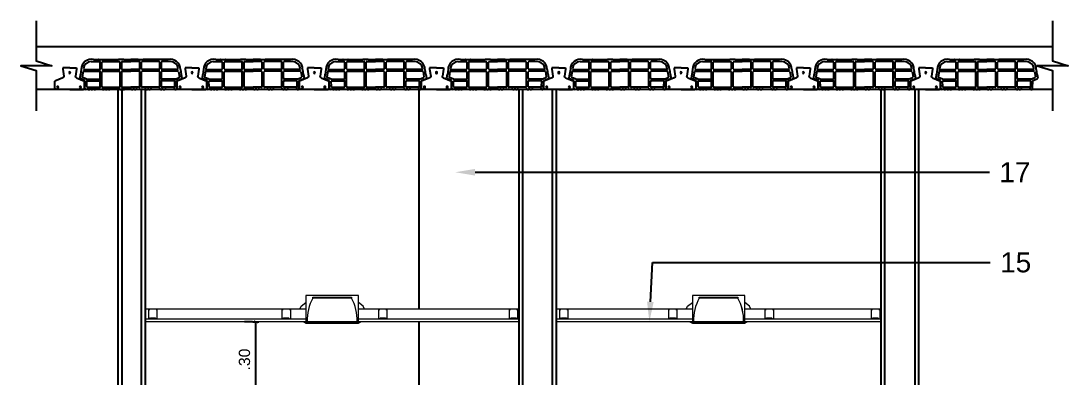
# Model space of a CAD drawing. Header units: metres. Extents: x 198 to 412, y -54 to 17.
# Drawn here: x 250.573 to 254.765, y 7.84 to 9.269 of the extents above; entities that cross this region are included whole.
import ezdxf
from ezdxf import colors
from ezdxf.entities.mleader import LeaderData, LeaderLine
from ezdxf.math import Vec2, Vec3

# ---------------------------------------------------------------- set-up
doc = ezdxf.new("R2010")
doc.units = ezdxf.units.M
doc.header["$LTSCALE"] = 10
for name, color, linetype in [('02', 2, 'Continuous'), ('02-LH ladrillo hueco 02', 1, 'Continuous'), ('1_MUROS', 6, 'Continuous'), ('A-MUROS', 6, 'Continuous'), ('A-TEXTOS', 2, 'Continuous'), ('Corte t', 2, 'Continuous'), ('Losa rap sapito', 251, 'Continuous'), ('piso', 1, 'Continuous'), ('TCOTA', 1, 'Continuous')]:
    doc.layers.add(name, color=color, linetype=linetype)
doc.layers.add('A-Cielorraso', color=1, linetype='Continuous', lineweight=5)
doc.styles.add('ARIAL', font='arial.ttf')
doc.dimstyles.new('ST-COTA-25', dxfattribs={"dimscale": 0.25, "dimtxt": 0.18, "dimasz": 0.1, "dimexe": 0.18, "dimexo": 0.0625, "dimgap": 0.09, "dimtad": 1, "dimzin": 4, "dimdsep": 46, "dimtxsty": 'ARIAL', "dimblk1": 'COTA_N', "dimblk2": 'COTA_N', "dimsah": 1, "dimcen": 0.09, "dimclrd": 8, "dimclre": 8, "dimclrt": 1, "dimadec": 0, "dimazin": 0, "dimtfac": 1, "dimtix": 1, "dimtmove": 0, "dimatfit": 3, "dimldrblk": 'COTA_N', "dimfxl": 0.18, "dimtolj": 1, "dimtzin": 0, "dimarcsym": 0})

# ---------------------------------------------------------------- blocks, each defined once
blk = doc.blocks.new('top II')
for p, q in [((-0.1243, -0.0428), (-0.105, -0.0272)), ((0.1243, -0.0428), (0.105, -0.0272)), ((-0.1294, -0.055), (-0.1243, -0.0428)), ((0.1294, -0.055), (0.1243, -0.0428))]:
    blk.add_line(p, q)
for points in [[(-0.105, 0), (0.105, 0), (0.105, -0.105), (-0.105, -0.105)], [(-0.0771, -0.01), (0.0773, -0.01), (0.0773, -0.0069), (-0.0771, -0.0069)], [(-0.115, -0.105), (0.115, -0.105), (0.105, -0.11), (-0.105, -0.11), (-0.115, -0.105)]]:
    blk.add_lwpolyline(points, close=True)
blk.add_lwpolyline([(0.1, -0.1038), (-0.1, -0.1038, -0.138928), (-0.0771, -0.01), (0.0771, -0.01, -0.138928), (0.1, -0.1038, 52.020742)], format="xyb")
blk = doc.blocks.new('VIGUETA NUEVA')
at = {"layer": '02'}
for p, q in [((852.3054, 1549.6661), (852.2767, 1549.6661)), ((852.2767, 1549.6661), (852.2767, 1549.6611)), ((852.2767, 1549.6611), (852.2809, 1549.6312)), ((852.3054, 1549.6661), (852.3342, 1549.6661)), ((852.3342, 1549.6611), (852.3299, 1549.6312)), ((852.3342, 1549.6661), (852.3342, 1549.6611)), ((852.2769, 1549.6243), (852.2429, 1549.6111)), ((852.2429, 1549.5811), (852.2429, 1549.6111)), ((852.3339, 1549.6243), (852.3679, 1549.6111)), ((852.3679, 1549.5811), (852.3679, 1549.6111)), ((852.2429, 1549.5811), (852.2479, 1549.5761)), ((852.3054, 1549.5761), (852.2479, 1549.5761)), ((852.3054, 1549.5761), (852.3629, 1549.5761)), ((852.3679, 1549.5811), (852.3629, 1549.5761))]:
    blk.add_line(p, q, dxfattribs=at)
for centre, start, end in [((852.2739, 1549.6307), 294.8533, 4.4381), ((852.3369, 1549.6307), 175.5619, 245.1467)]:
    blk.add_arc(centre, 0.00704, start, end, dxfattribs=at)
blk = doc.blocks.new('VIGUETA NUEVA1')
at = {"layer": 'piso'}
for centre in [(0, -0.02), (-0.0444, -0.0805), (0.0504, -0.0805)]:
    blk.add_circle(centre, 0.00324, dxfattribs=at)
at = {"layer": '1_MUROS'}
blk.add_blockref('VIGUETA NUEVA', (-852.3054, -1549.6661), dxfattribs=at)
blk = doc.blocks.new('Losa rap zapito')
at = {"layer": 'Losa rap sapito'}
for p, q in [((283.7711, -291.7719), (283.8051, -291.7719)), ((283.7813, -291.7641), (283.8003, -291.7641)), ((283.8012, -291.7632), (283.8205, -291.7632)), ((283.8176, -291.7719), (283.8844, -291.7719)), ((283.8215, -291.7641), (283.8806, -291.7641)), ((283.9008, -291.7632), (283.8815, -291.7632)), ((283.897, -291.7719), (283.9304, -291.7719)), ((283.9018, -291.7641), (283.9304, -291.7641)), ((283.959, -291.7641), (283.9304, -291.7641)), ((283.9638, -291.7719), (283.9304, -291.7719)), ((283.9599, -291.7632), (283.9792, -291.7632)), ((284.0431, -291.7719), (283.9763, -291.7719)), ((284.0393, -291.7641), (283.9802, -291.7641)), ((284.0595, -291.7632), (284.0402, -291.7632)), ((284.0896, -291.7719), (284.0556, -291.7719)), ((284.0795, -291.7641), (284.0605, -291.7641)), ((283.732, -291.8042), (283.7293, -291.8235)), ((283.7394, -291.8124), (283.7357, -291.8329)), ((283.7422, -291.8103), (283.8051, -291.8103)), ((283.7437, -291.8035), (283.8051, -291.8035)), ((283.7534, -291.8103), (283.8051, -291.8103)), ((283.808, -291.8006), (283.808, -291.7747)), ((283.808, -291.8391), (283.808, -291.8132)), ((283.8147, -291.8006), (283.8147, -291.7747)), ((283.8147, -291.8721), (283.8147, -291.8132)), ((283.8176, -291.8035), (283.8844, -291.8035)), ((283.8176, -291.8103), (283.8844, -291.8103)), ((283.8873, -291.8006), (283.8873, -291.7747)), ((283.8873, -291.8721), (283.8873, -291.8132)), ((283.8941, -291.8006), (283.8941, -291.7747)), ((283.8941, -291.8721), (283.8941, -291.8132)), ((283.897, -291.8035), (283.9304, -291.8035)), ((283.897, -291.8103), (283.9304, -291.8103)), ((283.9638, -291.8035), (283.9304, -291.8035)), ((283.9638, -291.8103), (283.9304, -291.8103)), ((283.9667, -291.8006), (283.9667, -291.7747)), ((283.9667, -291.8721), (283.9667, -291.8132)), ((283.9734, -291.8006), (283.9734, -291.7747)), ((283.9734, -291.8721), (283.9734, -291.8132)), ((284.0431, -291.8035), (283.9763, -291.8035)), ((284.0431, -291.8103), (283.9763, -291.8103)), ((284.046, -291.8006), (284.046, -291.7747)), ((284.046, -291.8721), (284.046, -291.8132)), ((284.0527, -291.8006), (284.0527, -291.7747)), ((284.0527, -291.8391), (284.0527, -291.8132)), ((284.117, -291.8035), (284.0556, -291.8035)), ((284.1186, -291.8103), (284.0556, -291.8103)), ((284.1073, -291.8103), (284.0556, -291.8103)), ((284.1214, -291.8124), (284.125, -291.8329)), ((284.1287, -291.8042), (284.1314, -291.8235)), ((283.7282, -291.8243), (283.7262, -291.8386)), ((283.7459, -291.8484), (283.728, -291.8417)), ((283.7534, -291.842), (283.7376, -291.836)), ((283.7466, -291.8799), (283.7459, -291.8484)), ((283.7534, -291.842), (283.8051, -291.842)), ((283.7542, -291.8721), (283.7536, -291.851)), ((283.7565, -291.8487), (283.8051, -291.8487)), ((283.808, -291.8721), (283.808, -291.8516)), ((284.0527, -291.8721), (284.0527, -291.8516)), ((284.1073, -291.842), (284.0556, -291.842)), ((284.1043, -291.8487), (284.0556, -291.8487)), ((284.1066, -291.8721), (284.1071, -291.851)), ((284.1073, -291.842), (284.1232, -291.836)), ((284.1141, -291.8799), (284.1149, -291.8484)), ((284.1149, -291.8484), (284.1327, -291.8417)), ((284.1325, -291.8243), (284.1346, -291.8386)), ((283.7541, -291.8836), (283.7504, -291.8836)), ((283.7541, -291.8836), (283.7516, -291.8836)), ((283.7541, -291.8836), (283.7516, -291.8836)), ((283.7541, -291.8836), (283.7541, -291.8827)), ((283.7541, -291.8827), (283.7598, -291.8827)), ((283.7571, -291.8749), (283.8051, -291.8749)), ((283.7598, -291.8836), (283.7598, -291.8827)), ((283.7598, -291.8836), (283.7656, -291.8836)), ((283.7714, -291.8827), (283.7656, -291.8827)), ((283.7656, -291.8836), (283.7656, -291.8827)), ((283.7714, -291.8836), (283.7714, -291.8827)), ((283.7714, -291.8836), (283.7772, -291.8836)), ((283.7772, -291.8836), (283.7772, -291.8827)), ((283.783, -291.8827), (283.7772, -291.8827)), ((283.783, -291.8836), (283.783, -291.8827)), ((283.783, -291.8836), (283.7887, -291.8836)), ((283.7887, -291.8836), (283.7887, -291.8827)), ((283.7887, -291.8827), (283.7945, -291.8827)), ((283.7945, -291.8836), (283.7945, -291.8827)), ((283.8003, -291.8836), (283.7945, -291.8836)), ((283.8003, -291.8827), (283.8061, -291.8827)), ((283.8003, -291.8836), (283.8003, -291.8827)), ((283.8061, -291.8836), (283.8061, -291.8827)), ((283.8119, -291.8836), (283.8061, -291.8836)), ((283.8119, -291.8827), (283.8176, -291.8827)), ((283.8119, -291.8836), (283.8119, -291.8827)), ((283.8119, -291.8827), (283.8176, -291.8827)), ((283.8176, -291.8749), (283.8844, -291.8749)), ((283.8176, -291.8836), (283.8176, -291.8827)), ((283.8176, -291.8836), (283.8234, -291.8836)), ((283.8292, -291.8827), (283.8234, -291.8827)), ((283.8234, -291.8836), (283.8234, -291.8827)), ((283.8292, -291.8836), (283.8292, -291.8827)), ((283.8292, -291.8836), (283.835, -291.8836)), ((283.835, -291.8836), (283.835, -291.8827)), ((283.8408, -291.8827), (283.835, -291.8827)), ((283.8408, -291.8836), (283.8408, -291.8827)), ((283.8408, -291.8836), (283.8465, -291.8836)), ((283.8465, -291.8836), (283.8465, -291.8827)), ((283.8465, -291.8827), (283.8523, -291.8827)), ((283.8523, -291.8836), (283.8523, -291.8827)), ((283.8581, -291.8836), (283.8523, -291.8836)), ((283.8581, -291.8827), (283.8639, -291.8827)), ((283.8581, -291.8836), (283.8581, -291.8827)), ((283.8639, -291.8836), (283.8639, -291.8827)), ((283.8697, -291.8836), (283.8639, -291.8836)), ((283.8697, -291.8827), (283.8755, -291.8827)), ((283.8697, -291.8836), (283.8697, -291.8827)), ((283.8697, -291.8827), (283.8755, -291.8827)), ((283.8755, -291.8836), (283.8755, -291.8827)), ((283.8755, -291.8836), (283.8812, -291.8836)), ((283.887, -291.8827), (283.8812, -291.8827)), ((283.8812, -291.8836), (283.8812, -291.8827)), ((283.887, -291.8836), (283.887, -291.8827)), ((283.887, -291.8836), (283.8928, -291.8836)), ((283.8928, -291.8836), (283.8928, -291.8827)), ((283.8986, -291.8827), (283.8928, -291.8827)), ((283.897, -291.8749), (283.9304, -291.8749)), ((283.8986, -291.8836), (283.8986, -291.8827)), ((283.8986, -291.8836), (283.9044, -291.8836)), ((283.9044, -291.8836), (283.9044, -291.8827)), ((283.9044, -291.8827), (283.9101, -291.8827)), ((283.9101, -291.8836), (283.9101, -291.8827)), ((283.9159, -291.8836), (283.9101, -291.8836)), ((283.9159, -291.8827), (283.9217, -291.8827)), ((283.9159, -291.8836), (283.9159, -291.8827)), ((283.9217, -291.8836), (283.9217, -291.8827)), ((283.9275, -291.8836), (283.9217, -291.8836)), ((283.9275, -291.8836), (283.9275, -291.8827)), ((283.9275, -291.8827), (283.9304, -291.8827)), ((283.9638, -291.8749), (283.9304, -291.8749)), ((283.9333, -291.8827), (283.9304, -291.8827)), ((283.9333, -291.8836), (283.9333, -291.8827)), ((283.9333, -291.8836), (283.939, -291.8836)), ((283.9448, -291.8827), (283.939, -291.8827)), ((283.939, -291.8836), (283.939, -291.8827)), ((283.9448, -291.8836), (283.9448, -291.8827)), ((283.9448, -291.8836), (283.9506, -291.8836)), ((283.9506, -291.8836), (283.9506, -291.8827)), ((283.9564, -291.8827), (283.9506, -291.8827)), ((283.9564, -291.8836), (283.9564, -291.8827)), ((283.9622, -291.8836), (283.9564, -291.8836)), ((283.9622, -291.8836), (283.9622, -291.8827)), ((283.9622, -291.8827), (283.9679, -291.8827)), ((283.9679, -291.8836), (283.9679, -291.8827)), ((283.9737, -291.8836), (283.9679, -291.8836)), ((283.9737, -291.8827), (283.9795, -291.8827)), ((283.9737, -291.8836), (283.9737, -291.8827)), ((284.0431, -291.8749), (283.9763, -291.8749)), ((283.9795, -291.8836), (283.9795, -291.8827)), ((283.9853, -291.8836), (283.9795, -291.8836)), ((283.9911, -291.8827), (283.9853, -291.8827)), ((283.9853, -291.8836), (283.9853, -291.8827)), ((283.9911, -291.8827), (283.9853, -291.8827)), ((283.9911, -291.8836), (283.9911, -291.8827)), ((283.9911, -291.8836), (283.9968, -291.8836)), ((284.0026, -291.8827), (283.9968, -291.8827)), ((283.9968, -291.8836), (283.9968, -291.8827)), ((284.0026, -291.8836), (284.0026, -291.8827)), ((284.0026, -291.8836), (284.0084, -291.8836)), ((284.0084, -291.8836), (284.0084, -291.8827)), ((284.0142, -291.8827), (284.0084, -291.8827)), ((284.0142, -291.8836), (284.0142, -291.8827)), ((284.02, -291.8836), (284.0142, -291.8836)), ((284.02, -291.8836), (284.02, -291.8827)), ((284.02, -291.8827), (284.0258, -291.8827)), ((284.0258, -291.8836), (284.0258, -291.8827)), ((284.0315, -291.8836), (284.0258, -291.8836)), ((284.0315, -291.8827), (284.0373, -291.8827)), ((284.0315, -291.8836), (284.0315, -291.8827)), ((284.0373, -291.8836), (284.0373, -291.8827)), ((284.0431, -291.8836), (284.0373, -291.8836)), ((284.0489, -291.8827), (284.0431, -291.8827)), ((284.0431, -291.8836), (284.0431, -291.8827)), ((284.0489, -291.8827), (284.0431, -291.8827)), ((284.0489, -291.8836), (284.0489, -291.8827)), ((284.0489, -291.8836), (284.0547, -291.8836)), ((284.0604, -291.8827), (284.0547, -291.8827)), ((284.0547, -291.8836), (284.0547, -291.8827)), ((284.1037, -291.8749), (284.0556, -291.8749)), ((284.0604, -291.8836), (284.0604, -291.8827)), ((284.0604, -291.8836), (284.0662, -291.8836)), ((284.0662, -291.8836), (284.0662, -291.8827)), ((284.072, -291.8827), (284.0662, -291.8827)), ((284.072, -291.8836), (284.072, -291.8827)), ((284.0778, -291.8836), (284.072, -291.8836)), ((284.0778, -291.8836), (284.0778, -291.8827)), ((284.0778, -291.8827), (284.0836, -291.8827)), ((284.0836, -291.8836), (284.0836, -291.8827)), ((284.0893, -291.8836), (284.0836, -291.8836)), ((284.0893, -291.8827), (284.0951, -291.8827)), ((284.0893, -291.8836), (284.0893, -291.8827)), ((284.0951, -291.8836), (284.0951, -291.8827)), ((284.1009, -291.8836), (284.0951, -291.8836)), ((284.1009, -291.8836), (284.1009, -291.8827)), ((284.1067, -291.8827), (284.1009, -291.8827)), ((284.1067, -291.8836), (284.1067, -291.8827)), ((284.1067, -291.8836), (284.1092, -291.8836)), ((284.1067, -291.8836), (284.1092, -291.8836)), ((284.1067, -291.8836), (284.1103, -291.8836))]:
    blk.add_line(p, q, dxfattribs=at)
for centre, radius, start, end in [((283.7724, -291.8035), 0.0404, 77.2971, 181.0135), ((283.7724, -291.8035), 0.0317, 92.259, 174.7894), ((283.8012, -291.7641), 0.000963, 90, 180), ((283.8051, -291.7747), 0.00289, 0, 90), ((283.8176, -291.7747), 0.00289, 90, 180), ((283.8205, -291.7641), 0.000963, 0, 90), ((283.8815, -291.7641), 0.000963, 90, 180), ((283.8844, -291.7747), 0.00289, 0, 90), ((283.897, -291.7747), 0.00289, 90, 180), ((283.9008, -291.7641), 0.000963, 0, 90), ((283.9599, -291.7641), 0.000963, 90, 180), ((283.9638, -291.7747), 0.00289, 0, 90), ((283.9763, -291.7747), 0.00289, 90, 180), ((283.9792, -291.7641), 0.000963, 0, 90), ((284.0402, -291.7641), 0.000963, 90, 180), ((284.0431, -291.7747), 0.00289, 0, 90), ((284.0556, -291.7747), 0.00289, 90, 180), ((284.0595, -291.7641), 0.000963, 0, 90), ((284.0883, -291.8035), 0.0404, 358.9865, 102.7029), ((284.0883, -291.8035), 0.0317, 5.2106, 87.741), ((283.7422, -291.8132), 0.00289, 90, 165.2593), ((283.7437, -291.8006), 0.00289, 180.2316, 270), ((283.8051, -291.8006), 0.00289, 270, 0), ((283.8051, -291.8132), 0.00289, 0, 90), ((283.8176, -291.8006), 0.00289, 180, 270), ((283.8176, -291.8132), 0.00289, 90, 180), ((283.8844, -291.8006), 0.00289, 270, 0), ((283.8844, -291.8132), 0.00289, 0, 90), ((283.897, -291.8006), 0.00289, 180, 270), ((283.897, -291.8132), 0.00289, 90, 180), ((283.9638, -291.8006), 0.00289, 270, 0), ((283.9638, -291.8132), 0.00289, 0, 90), ((283.9763, -291.8006), 0.00289, 180, 270), ((283.9763, -291.8132), 0.00289, 90, 180), ((284.0431, -291.8006), 0.00289, 270, 0), ((284.0431, -291.8132), 0.00289, 0, 90), ((284.0556, -291.8006), 0.00289, 180, 270), ((284.0556, -291.8132), 0.00289, 90, 180), ((284.117, -291.8006), 0.00289, 270, 359.7684), ((284.1186, -291.8132), 0.00289, 14.7407, 90), ((283.729, -291.839), 0.00289, 171.8699, 249.444), ((283.7292, -291.8244), 0.000963, 81.8699, 171.8699), ((283.7386, -291.8333), 0.00289, 171.8699, 249.444), ((283.7565, -291.8516), 0.00289, 90, 168.5947), ((283.8051, -291.8391), 0.00289, 270, 0), ((283.8051, -291.8516), 0.00289, 0, 90), ((284.0556, -291.8391), 0.00289, 180, 270), ((284.0556, -291.8516), 0.00289, 90, 180), ((284.1043, -291.8516), 0.00289, 11.4053, 90), ((284.1222, -291.8333), 0.00289, 290.556, 8.1301), ((284.1316, -291.8244), 0.000963, 8.1301, 98.1301), ((284.1317, -291.839), 0.00289, 290.556, 8.1301), ((283.7505, -291.8797), 0.0039, 182.4799, 268.1248), ((283.7571, -291.8721), 0.00289, 180, 271.41), ((283.8051, -291.8721), 0.00289, 270, 0), ((283.8176, -291.8721), 0.00289, 180, 270), ((283.8844, -291.8721), 0.00289, 270, 0), ((283.897, -291.8721), 0.00289, 180, 270), ((283.9638, -291.8721), 0.00289, 270, 0), ((283.9763, -291.8721), 0.00289, 180, 270), ((284.0431, -291.8721), 0.00289, 270, 0), ((284.0556, -291.8721), 0.00289, 180, 270), ((284.1037, -291.8721), 0.00289, 268.59, 0), ((284.1102, -291.8797), 0.0039, 271.8752, 357.5201)]:
    blk.add_arc(centre, radius, start, end, dxfattribs=at)
blk = doc.blocks.new('COTA_N')
for p, q in [((-1, 0), (0, 0)), ((0, 0.5), (0, -0.5))]:
    blk.add_line(p, q)
at = {"color": 3, "const_width": 0.065}
blk.add_lwpolyline([(0.14, 0.14), (0.28, 0.28), (0, 0), (-0.14, -0.14), (-0.28, -0.28)], dxfattribs=at)
blk = doc.blocks.new('*D462')
at = {"layer": 'Defpoints', "color": 0, "transparency": 16777216}
for p in [(251.5137, 8.0646), (251.5155, 8.0646), (251.5155, 7.7628)]:
    blk.add_point(p, dxfattribs=at)
at = {"layer": 'TCOTA', "color": 8, "lineweight": -2, "transparency": 16777216}
for p, q in [((251.4998, 8.0646), (251.4687, 8.0646)), ((251.5137, 7.7878), (251.5137, 8.0396)), ((251.4998, 7.7628), (251.4687, 7.7628))]:
    blk.add_line(p, q, dxfattribs=at)
at = {"layer": 'TCOTA', "color": 8, "lineweight": -2, "transparency": 16777216, "xscale": 0.025, "yscale": 0.025, "zscale": 0.025}
for p, rotation in [((251.5137, 8.0646), 90), ((251.5137, 7.7628), 270)]:
    blk.add_blockref('COTA_N', p, dxfattribs=dict(at, rotation=rotation))
at = {"layer": 'TCOTA', "color": 1, "transparency": 16777216, "insert": (251.4682, 7.9137), "char_height": 0.045, "attachment_point": 5, "rotation": 90, "style": 'ARIAL'}
blk.add_mtext('\\A1;.30', dxfattribs=at)

msp = doc.modelspace()

# ---------------------------------------------------------------- linework, layer by layer
at = {"color": 5}
for p, q in [((254.7024, 9.1646), (250.6341, 9.1646)), ((254.7029, 8.9946), (250.6346, 8.9946))]:
    msp.add_line(p, q, dxfattribs=at)
at = {"layer": '02'}
for p, q in [((252.1656, 8.9946, 0), (252.1656, 8.1146, 0)), ((252.1656, 8.0646, 0), (252.1656, 5.6646, 0))]:
    msp.add_line(p, q, dxfattribs=at)
at = {"layer": '02', "color": 3, "elevation": 0}
for points in [[(250.6341, 9.2687), (250.6341, 9.1094), (250.6965, 9.0886), (250.5733, 9.0886), (250.6346, 9.0701), (250.6346, 8.909)], [(254.7024, 9.2687), (254.7024, 9.1094), (254.7648, 9.0886), (254.6416, 9.0886), (254.7029, 9.0701), (254.7029, 8.909)]]:
    msp.add_lwpolyline(points, dxfattribs=at)
at = {"layer": '02-LH ladrillo hueco 02'}
for p, q in [((251.0715, 5.5946), (251.0715, 8.9946)), ((252.7165, 5.5946), (252.7165, 8.9946)), ((254.0166, 5.5946), (254.0166, 8.9946))]:
    msp.add_line(p, q, dxfattribs=at)
for points in [[(250.9615, 8.9946), (250.9615, 5.5946)], [(252.5665, 8.9946), (252.5665, 5.5946)], [(254.1666, 8.9946), (254.1666, 5.5946)]]:
    msp.add_lwpolyline(points, dxfattribs=at)
at = {"layer": 'A-Cielorraso', "linetype": 'Continuous'}
for p, q in [((251.6947, 8.1268), (251.714, 8.1424)), ((251.6947, 8.1268), (251.714, 8.1424)), ((251.6947, 8.1268), (251.714, 8.1424)), ((251.6947, 8.1268), (251.714, 8.1424)), ((251.6947, 8.1268), (251.714, 8.1424)), ((251.6947, 8.1268), (251.714, 8.1424)), ((251.6947, 8.1268), (251.714, 8.1424)), ((251.6947, 8.1268), (251.714, 8.1424)), ((251.6947, 8.1268), (251.714, 8.1424)), ((251.6947, 8.1268), (251.714, 8.1424)), ((251.6947, 8.1268), (251.714, 8.1424)), ((251.6947, 8.1268), (251.714, 8.1424)), ((251.6947, 8.1268), (251.714, 8.1424)), ((251.6947, 8.1268), (251.714, 8.1424)), ((251.6947, 8.1268), (251.714, 8.1424)), ((251.6947, 8.1268), (251.714, 8.1424)), ((251.9434, 8.1268), (251.924, 8.1424)), ((251.9434, 8.1268), (251.924, 8.1424)), ((251.9434, 8.1268), (251.924, 8.1424)), ((251.9434, 8.1268), (251.924, 8.1424)), ((251.9434, 8.1268), (251.924, 8.1424)), ((251.9434, 8.1268), (251.924, 8.1424)), ((251.9434, 8.1268), (251.924, 8.1424)), ((251.9434, 8.1268), (251.924, 8.1424)), ((251.9434, 8.1268), (251.924, 8.1424)), ((251.9434, 8.1268), (251.924, 8.1424)), ((251.9434, 8.1268), (251.924, 8.1424)), ((251.9434, 8.1268), (251.924, 8.1424)), ((251.9434, 8.1268), (251.924, 8.1424)), ((251.9434, 8.1268), (251.924, 8.1424)), ((251.9434, 8.1268), (251.924, 8.1424)), ((251.9434, 8.1268), (251.924, 8.1424)), ((253.2416, 8.1268), (253.2609, 8.1424)), ((253.2416, 8.1268), (253.2609, 8.1424)), ((253.2416, 8.1268), (253.2609, 8.1424)), ((253.2416, 8.1268), (253.2609, 8.1424)), ((253.2416, 8.1268), (253.2609, 8.1424)), ((253.2416, 8.1268), (253.2609, 8.1424)), ((253.2416, 8.1268), (253.2609, 8.1424)), ((253.2416, 8.1268), (253.2609, 8.1424)), ((253.2416, 8.1268), (253.2609, 8.1424)), ((253.2416, 8.1268), (253.2609, 8.1424)), ((253.2416, 8.1268), (253.2609, 8.1424)), ((253.2416, 8.1268), (253.2609, 8.1424)), ((253.2416, 8.1268), (253.2609, 8.1424)), ((253.2416, 8.1268), (253.2609, 8.1424)), ((253.2416, 8.1268), (253.2609, 8.1424)), ((253.2416, 8.1268), (253.2609, 8.1424)), ((253.4903, 8.1268), (253.4709, 8.1424)), ((253.4903, 8.1268), (253.4709, 8.1424)), ((253.4903, 8.1268), (253.4709, 8.1424)), ((253.4903, 8.1268), (253.4709, 8.1424)), ((253.4903, 8.1268), (253.4709, 8.1424)), ((253.4903, 8.1268), (253.4709, 8.1424)), ((253.4903, 8.1268), (253.4709, 8.1424)), ((253.4903, 8.1268), (253.4709, 8.1424)), ((253.4903, 8.1268), (253.4709, 8.1424)), ((253.4903, 8.1268), (253.4709, 8.1424)), ((253.4903, 8.1268), (253.4709, 8.1424)), ((253.4903, 8.1268), (253.4709, 8.1424)), ((253.4903, 8.1268), (253.4709, 8.1424)), ((253.4903, 8.1268), (253.4709, 8.1424)), ((253.4903, 8.1268), (253.4709, 8.1424)), ((253.4903, 8.1268), (253.4709, 8.1424)), ((251.714, 8.1146), (251.0715, 8.1146)), ((251.6897, 8.1146), (251.6947, 8.1268)), ((251.6897, 8.1146), (251.6947, 8.1268)), ((251.6897, 8.1146), (251.6947, 8.1268)), ((251.6897, 8.1146), (251.6947, 8.1268)), ((251.6897, 8.1146), (251.6947, 8.1268)), ((251.6897, 8.1146), (251.6947, 8.1268)), ((251.6897, 8.1146), (251.6947, 8.1268)), ((251.6897, 8.1146), (251.6947, 8.1268)), ((251.6897, 8.1146), (251.6947, 8.1268)), ((251.6897, 8.1146), (251.6947, 8.1268)), ((251.6897, 8.1146), (251.6947, 8.1268)), ((251.6897, 8.1146), (251.6947, 8.1268)), ((251.6897, 8.1146), (251.6947, 8.1268)), ((251.6897, 8.1146), (251.6947, 8.1268)), ((251.6897, 8.1146), (251.6947, 8.1268)), ((251.6897, 8.1146), (251.6947, 8.1268)), ((252.5665, 8.1146, 0), (251.924, 8.1146)), ((251.9484, 8.1146), (251.9434, 8.1268)), ((251.9484, 8.1146), (251.9434, 8.1268)), ((251.9484, 8.1146), (251.9434, 8.1268)), ((251.9484, 8.1146), (251.9434, 8.1268)), ((251.9484, 8.1146), (251.9434, 8.1268)), ((251.9484, 8.1146), (251.9434, 8.1268)), ((251.9484, 8.1146), (251.9434, 8.1268)), ((251.9484, 8.1146), (251.9434, 8.1268)), ((251.9484, 8.1146), (251.9434, 8.1268)), ((251.9484, 8.1146), (251.9434, 8.1268)), ((251.9484, 8.1146), (251.9434, 8.1268)), ((251.9484, 8.1146), (251.9434, 8.1268)), ((251.9484, 8.1146), (251.9434, 8.1268)), ((251.9484, 8.1146), (251.9434, 8.1268)), ((251.9484, 8.1146), (251.9434, 8.1268)), ((251.9484, 8.1146), (251.9434, 8.1268)), ((253.2609, 8.1146), (252.7165, 8.1146)), ((253.2366, 8.1146), (253.2416, 8.1268)), ((253.2366, 8.1146), (253.2416, 8.1268)), ((253.2366, 8.1146), (253.2416, 8.1268)), ((253.2366, 8.1146), (253.2416, 8.1268)), ((253.2366, 8.1146), (253.2416, 8.1268)), ((253.2366, 8.1146), (253.2416, 8.1268)), ((253.2366, 8.1146), (253.2416, 8.1268)), ((253.2366, 8.1146), (253.2416, 8.1268)), ((253.2366, 8.1146), (253.2416, 8.1268)), ((253.2366, 8.1146), (253.2416, 8.1268)), ((253.2366, 8.1146), (253.2416, 8.1268)), ((253.2366, 8.1146), (253.2416, 8.1268)), ((253.2366, 8.1146), (253.2416, 8.1268)), ((253.2366, 8.1146), (253.2416, 8.1268)), ((253.2366, 8.1146), (253.2416, 8.1268)), ((253.2366, 8.1146), (253.2416, 8.1268)), ((254.0166, 8.1146, 0), (253.4709, 8.1146)), ((253.4953, 8.1146), (253.4903, 8.1268)), ((253.4953, 8.1146), (253.4903, 8.1268)), ((253.4953, 8.1146), (253.4903, 8.1268)), ((253.4953, 8.1146), (253.4903, 8.1268)), ((253.4953, 8.1146), (253.4903, 8.1268)), ((253.4953, 8.1146), (253.4903, 8.1268)), ((253.4953, 8.1146), (253.4903, 8.1268)), ((253.4953, 8.1146), (253.4903, 8.1268)), ((253.4953, 8.1146), (253.4903, 8.1268)), ((253.4953, 8.1146), (253.4903, 8.1268)), ((253.4953, 8.1146), (253.4903, 8.1268)), ((253.4953, 8.1146), (253.4903, 8.1268)), ((253.4953, 8.1146), (253.4903, 8.1268)), ((253.4953, 8.1146), (253.4903, 8.1268)), ((253.4953, 8.1146), (253.4903, 8.1268)), ((253.4953, 8.1146), (253.4903, 8.1268))]:
    msp.add_line(p, q, dxfattribs=at)
at = {"layer": 'A-Cielorraso', "color": 2, "linetype": 'Continuous'}
for p, q in [((251.714, 8.0746), (251.0715, 8.0746)), ((251.714, 8.0646), (251.0715, 8.0646)), ((252.5665, 8.0646, 0), (251.9071, 8.0646)), ((252.5665, 8.0746, 0), (251.924, 8.0746)), ((253.2609, 8.0746), (252.7165, 8.0746)), ((253.2609, 8.0646), (252.7165, 8.0646)), ((254.0166, 8.0646, 0), (253.454, 8.0646)), ((254.0166, 8.0746, 0), (253.4709, 8.0746))]:
    msp.add_line(p, q, dxfattribs=at)
at = {"layer": 'A-Cielorraso', "linetype": 'Continuous'}
for points in [[(251.924, 8.1696), (251.714, 8.1696), (251.714, 8.0646), (251.924, 8.0646)], [(251.924, 8.1696), (251.714, 8.1696), (251.714, 8.0646), (251.924, 8.0646)], [(251.924, 8.1696), (251.714, 8.1696), (251.714, 8.0646), (251.924, 8.0646)], [(251.924, 8.1696), (251.714, 8.1696), (251.714, 8.0646), (251.924, 8.0646)], [(251.924, 8.1696), (251.714, 8.1696), (251.714, 8.0646), (251.924, 8.0646)], [(251.924, 8.1696), (251.714, 8.1696), (251.714, 8.0646), (251.924, 8.0646)], [(251.924, 8.1696), (251.714, 8.1696), (251.714, 8.0646), (251.924, 8.0646)], [(251.924, 8.1696), (251.714, 8.1696), (251.714, 8.0646), (251.924, 8.0646)], [(251.924, 8.1696), (251.714, 8.1696), (251.714, 8.0646), (251.924, 8.0646)], [(251.924, 8.1696), (251.714, 8.1696), (251.714, 8.0646), (251.924, 8.0646)], [(251.924, 8.1696), (251.714, 8.1696), (251.714, 8.0646), (251.924, 8.0646)], [(251.924, 8.1696), (251.714, 8.1696), (251.714, 8.0646), (251.924, 8.0646)], [(251.924, 8.1696), (251.714, 8.1696), (251.714, 8.0646), (251.924, 8.0646)], [(251.924, 8.1696), (251.714, 8.1696), (251.714, 8.0646), (251.924, 8.0646)], [(251.924, 8.1696), (251.714, 8.1696), (251.714, 8.0646), (251.924, 8.0646)], [(251.924, 8.1696), (251.714, 8.1696), (251.714, 8.0646), (251.924, 8.0646)], [(251.8962, 8.1596), (251.7418, 8.1596), (251.7418, 8.1627), (251.8962, 8.1627)], [(251.8962, 8.1596), (251.7418, 8.1596), (251.7418, 8.1627), (251.8962, 8.1627)], [(251.8962, 8.1596), (251.7418, 8.1596), (251.7418, 8.1627), (251.8962, 8.1627)], [(251.8962, 8.1596), (251.7418, 8.1596), (251.7418, 8.1627), (251.8962, 8.1627)], [(251.8962, 8.1596), (251.7418, 8.1596), (251.7418, 8.1627), (251.8962, 8.1627)], [(251.8962, 8.1596), (251.7418, 8.1596), (251.7418, 8.1627), (251.8962, 8.1627)], [(251.8962, 8.1596), (251.7418, 8.1596), (251.7418, 8.1627), (251.8962, 8.1627)], [(251.8962, 8.1596), (251.7418, 8.1596), (251.7418, 8.1627), (251.8962, 8.1627)], [(251.8962, 8.1596), (251.7418, 8.1596), (251.7418, 8.1627), (251.8962, 8.1627)], [(251.8962, 8.1596), (251.7418, 8.1596), (251.7418, 8.1627), (251.8962, 8.1627)], [(251.8962, 8.1596), (251.7418, 8.1596), (251.7418, 8.1627), (251.8962, 8.1627)], [(251.8962, 8.1596), (251.7418, 8.1596), (251.7418, 8.1627), (251.8962, 8.1627)], [(251.8962, 8.1596), (251.7418, 8.1596), (251.7418, 8.1627), (251.8962, 8.1627)], [(251.8962, 8.1596), (251.7418, 8.1596), (251.7418, 8.1627), (251.8962, 8.1627)], [(251.8962, 8.1596), (251.7418, 8.1596), (251.7418, 8.1627), (251.8962, 8.1627)], [(251.8962, 8.1596), (251.7418, 8.1596), (251.7418, 8.1627), (251.8962, 8.1627)], [(253.4709, 8.1696), (253.2609, 8.1696), (253.2609, 8.0646), (253.4709, 8.0646)], [(253.4709, 8.1696), (253.2609, 8.1696), (253.2609, 8.0646), (253.4709, 8.0646)], [(253.4709, 8.1696), (253.2609, 8.1696), (253.2609, 8.0646), (253.4709, 8.0646)], [(253.4709, 8.1696), (253.2609, 8.1696), (253.2609, 8.0646), (253.4709, 8.0646)], [(253.4709, 8.1696), (253.2609, 8.1696), (253.2609, 8.0646), (253.4709, 8.0646)], [(253.4709, 8.1696), (253.2609, 8.1696), (253.2609, 8.0646), (253.4709, 8.0646)], [(253.4709, 8.1696), (253.2609, 8.1696), (253.2609, 8.0646), (253.4709, 8.0646)], [(253.4709, 8.1696), (253.2609, 8.1696), (253.2609, 8.0646), (253.4709, 8.0646)], [(253.4709, 8.1696), (253.2609, 8.1696), (253.2609, 8.0646), (253.4709, 8.0646)], [(253.4709, 8.1696), (253.2609, 8.1696), (253.2609, 8.0646), (253.4709, 8.0646)], [(253.4709, 8.1696), (253.2609, 8.1696), (253.2609, 8.0646), (253.4709, 8.0646)], [(253.4709, 8.1696), (253.2609, 8.1696), (253.2609, 8.0646), (253.4709, 8.0646)], [(253.4709, 8.1696), (253.2609, 8.1696), (253.2609, 8.0646), (253.4709, 8.0646)], [(253.4709, 8.1696), (253.2609, 8.1696), (253.2609, 8.0646), (253.4709, 8.0646)], [(253.4709, 8.1696), (253.2609, 8.1696), (253.2609, 8.0646), (253.4709, 8.0646)], [(253.4709, 8.1696), (253.2609, 8.1696), (253.2609, 8.0646), (253.4709, 8.0646)], [(253.4431, 8.1596), (253.2887, 8.1596), (253.2887, 8.1627), (253.4431, 8.1627)], [(253.4431, 8.1596), (253.2887, 8.1596), (253.2887, 8.1627), (253.4431, 8.1627)], [(253.4431, 8.1596), (253.2887, 8.1596), (253.2887, 8.1627), (253.4431, 8.1627)], [(253.4431, 8.1596), (253.2887, 8.1596), (253.2887, 8.1627), (253.4431, 8.1627)], [(253.4431, 8.1596), (253.2887, 8.1596), (253.2887, 8.1627), (253.4431, 8.1627)], [(253.4431, 8.1596), (253.2887, 8.1596), (253.2887, 8.1627), (253.4431, 8.1627)], [(253.4431, 8.1596), (253.2887, 8.1596), (253.2887, 8.1627), (253.4431, 8.1627)], [(253.4431, 8.1596), (253.2887, 8.1596), (253.2887, 8.1627), (253.4431, 8.1627)], [(253.4431, 8.1596), (253.2887, 8.1596), (253.2887, 8.1627), (253.4431, 8.1627)], [(253.4431, 8.1596), (253.2887, 8.1596), (253.2887, 8.1627), (253.4431, 8.1627)], [(253.4431, 8.1596), (253.2887, 8.1596), (253.2887, 8.1627), (253.4431, 8.1627)], [(253.4431, 8.1596), (253.2887, 8.1596), (253.2887, 8.1627), (253.4431, 8.1627)], [(253.4431, 8.1596), (253.2887, 8.1596), (253.2887, 8.1627), (253.4431, 8.1627)], [(253.4431, 8.1596), (253.2887, 8.1596), (253.2887, 8.1627), (253.4431, 8.1627)], [(253.4431, 8.1596), (253.2887, 8.1596), (253.2887, 8.1627), (253.4431, 8.1627)], [(253.4431, 8.1596), (253.2887, 8.1596), (253.2887, 8.1627), (253.4431, 8.1627)], [(251.934, 8.0646), (251.704, 8.0646), (251.714, 8.0596), (251.924, 8.0596), (251.934, 8.0646)], [(251.934, 8.0646), (251.704, 8.0646), (251.714, 8.0596), (251.924, 8.0596), (251.934, 8.0646)], [(251.934, 8.0646), (251.704, 8.0646), (251.714, 8.0596), (251.924, 8.0596), (251.934, 8.0646)], [(251.934, 8.0646), (251.704, 8.0646), (251.714, 8.0596), (251.924, 8.0596), (251.934, 8.0646)], [(251.934, 8.0646), (251.704, 8.0646), (251.714, 8.0596), (251.924, 8.0596), (251.934, 8.0646)], [(251.934, 8.0646), (251.704, 8.0646), (251.714, 8.0596), (251.924, 8.0596), (251.934, 8.0646)], [(251.934, 8.0646), (251.704, 8.0646), (251.714, 8.0596), (251.924, 8.0596), (251.934, 8.0646)], [(251.934, 8.0646), (251.704, 8.0646), (251.714, 8.0596), (251.924, 8.0596), (251.934, 8.0646)], [(251.934, 8.0646), (251.704, 8.0646), (251.714, 8.0596), (251.924, 8.0596), (251.934, 8.0646)], [(251.934, 8.0646), (251.704, 8.0646), (251.714, 8.0596), (251.924, 8.0596), (251.934, 8.0646)], [(251.934, 8.0646), (251.704, 8.0646), (251.714, 8.0596), (251.924, 8.0596), (251.934, 8.0646)], [(251.934, 8.0646), (251.704, 8.0646), (251.714, 8.0596), (251.924, 8.0596), (251.934, 8.0646)], [(251.934, 8.0646), (251.704, 8.0646), (251.714, 8.0596), (251.924, 8.0596), (251.934, 8.0646)], [(251.934, 8.0646), (251.704, 8.0646), (251.714, 8.0596), (251.924, 8.0596), (251.934, 8.0646)], [(251.934, 8.0646), (251.704, 8.0646), (251.714, 8.0596), (251.924, 8.0596), (251.934, 8.0646)], [(251.934, 8.0646), (251.704, 8.0646), (251.714, 8.0596), (251.924, 8.0596), (251.934, 8.0646)], [(253.4809, 8.0646), (253.2509, 8.0646), (253.2609, 8.0596), (253.4709, 8.0596), (253.4809, 8.0646)], [(253.4809, 8.0646), (253.2509, 8.0646), (253.2609, 8.0596), (253.4709, 8.0596), (253.4809, 8.0646)], [(253.4809, 8.0646), (253.2509, 8.0646), (253.2609, 8.0596), (253.4709, 8.0596), (253.4809, 8.0646)], [(253.4809, 8.0646), (253.2509, 8.0646), (253.2609, 8.0596), (253.4709, 8.0596), (253.4809, 8.0646)], [(253.4809, 8.0646), (253.2509, 8.0646), (253.2609, 8.0596), (253.4709, 8.0596), (253.4809, 8.0646)], [(253.4809, 8.0646), (253.2509, 8.0646), (253.2609, 8.0596), (253.4709, 8.0596), (253.4809, 8.0646)], [(253.4809, 8.0646), (253.2509, 8.0646), (253.2609, 8.0596), (253.4709, 8.0596), (253.4809, 8.0646)], [(253.4809, 8.0646), (253.2509, 8.0646), (253.2609, 8.0596), (253.4709, 8.0596), (253.4809, 8.0646)], [(253.4809, 8.0646), (253.2509, 8.0646), (253.2609, 8.0596), (253.4709, 8.0596), (253.4809, 8.0646)], [(253.4809, 8.0646), (253.2509, 8.0646), (253.2609, 8.0596), (253.4709, 8.0596), (253.4809, 8.0646)], [(253.4809, 8.0646), (253.2509, 8.0646), (253.2609, 8.0596), (253.4709, 8.0596), (253.4809, 8.0646)], [(253.4809, 8.0646), (253.2509, 8.0646), (253.2609, 8.0596), (253.4709, 8.0596), (253.4809, 8.0646)], [(253.4809, 8.0646), (253.2509, 8.0646), (253.2609, 8.0596), (253.4709, 8.0596), (253.4809, 8.0646)], [(253.4809, 8.0646), (253.2509, 8.0646), (253.2609, 8.0596), (253.4709, 8.0596), (253.4809, 8.0646)], [(253.4809, 8.0646), (253.2509, 8.0646), (253.2609, 8.0596), (253.4709, 8.0596), (253.4809, 8.0646)], [(253.4809, 8.0646), (253.2509, 8.0646), (253.2609, 8.0596), (253.4709, 8.0596), (253.4809, 8.0646)]]:
    msp.add_lwpolyline(points, close=True, dxfattribs=at)
for points in [[(251.719, 8.0658), (251.919, 8.0658, 0.138928), (251.8962, 8.1596), (251.7419, 8.1596, 0.138928), (251.719, 8.0658, -52.020742)], [(251.719, 8.0658), (251.919, 8.0658, 0.138928), (251.8962, 8.1596), (251.7419, 8.1596, 0.138928), (251.719, 8.0658, -52.020742)], [(251.719, 8.0658), (251.919, 8.0658, 0.138928), (251.8962, 8.1596), (251.7419, 8.1596, 0.138928), (251.719, 8.0658, -52.020742)], [(251.719, 8.0658), (251.919, 8.0658, 0.138928), (251.8962, 8.1596), (251.7419, 8.1596, 0.138928), (251.719, 8.0658, -52.020742)], [(251.719, 8.0658), (251.919, 8.0658, 0.138928), (251.8962, 8.1596), (251.7419, 8.1596, 0.138928), (251.719, 8.0658, -52.020742)], [(251.719, 8.0658), (251.919, 8.0658, 0.138928), (251.8962, 8.1596), (251.7419, 8.1596, 0.138928), (251.719, 8.0658, -52.020742)], [(251.719, 8.0658), (251.919, 8.0658, 0.138928), (251.8962, 8.1596), (251.7419, 8.1596, 0.138928), (251.719, 8.0658, -52.020742)], [(251.719, 8.0658), (251.919, 8.0658, 0.138928), (251.8962, 8.1596), (251.7419, 8.1596, 0.138928), (251.719, 8.0658, -52.020742)], [(251.719, 8.0658), (251.919, 8.0658, 0.138928), (251.8962, 8.1596), (251.7419, 8.1596, 0.138928), (251.719, 8.0658, -52.020742)], [(251.719, 8.0658), (251.919, 8.0658, 0.138928), (251.8962, 8.1596), (251.7419, 8.1596, 0.138928), (251.719, 8.0658, -52.020742)], [(251.719, 8.0658), (251.919, 8.0658, 0.138928), (251.8962, 8.1596), (251.7419, 8.1596, 0.138928), (251.719, 8.0658, -52.020742)], [(251.719, 8.0658), (251.919, 8.0658, 0.138928), (251.8962, 8.1596), (251.7419, 8.1596, 0.138928), (251.719, 8.0658, -52.020742)], [(251.719, 8.0658), (251.919, 8.0658, 0.138928), (251.8962, 8.1596), (251.7419, 8.1596, 0.138928), (251.719, 8.0658, -52.020742)], [(251.719, 8.0658), (251.919, 8.0658, 0.138928), (251.8962, 8.1596), (251.7419, 8.1596, 0.138928), (251.719, 8.0658, -52.020742)], [(251.719, 8.0658), (251.919, 8.0658, 0.138928), (251.8962, 8.1596), (251.7419, 8.1596, 0.138928), (251.719, 8.0658, -52.020742)], [(251.719, 8.0658), (251.919, 8.0658, 0.138928), (251.8962, 8.1596), (251.7419, 8.1596, 0.138928), (251.719, 8.0658, -52.020742)], [(253.2659, 8.0658), (253.4659, 8.0658, 0.138928), (253.4431, 8.1596), (253.2888, 8.1596, 0.138928), (253.2659, 8.0658, -52.020742)], [(253.2659, 8.0658), (253.4659, 8.0658, 0.138928), (253.4431, 8.1596), (253.2888, 8.1596, 0.138928), (253.2659, 8.0658, -52.020742)], [(253.2659, 8.0658), (253.4659, 8.0658, 0.138928), (253.4431, 8.1596), (253.2888, 8.1596, 0.138928), (253.2659, 8.0658, -52.020742)], [(253.2659, 8.0658), (253.4659, 8.0658, 0.138928), (253.4431, 8.1596), (253.2888, 8.1596, 0.138928), (253.2659, 8.0658, -52.020742)], [(253.2659, 8.0658), (253.4659, 8.0658, 0.138928), (253.4431, 8.1596), (253.2888, 8.1596, 0.138928), (253.2659, 8.0658, -52.020742)], [(253.2659, 8.0658), (253.4659, 8.0658, 0.138928), (253.4431, 8.1596), (253.2888, 8.1596, 0.138928), (253.2659, 8.0658, -52.020742)], [(253.2659, 8.0658), (253.4659, 8.0658, 0.138928), (253.4431, 8.1596), (253.2888, 8.1596, 0.138928), (253.2659, 8.0658, -52.020742)], [(253.2659, 8.0658), (253.4659, 8.0658, 0.138928), (253.4431, 8.1596), (253.2888, 8.1596, 0.138928), (253.2659, 8.0658, -52.020742)], [(253.2659, 8.0658), (253.4659, 8.0658, 0.138928), (253.4431, 8.1596), (253.2888, 8.1596, 0.138928), (253.2659, 8.0658, -52.020742)], [(253.2659, 8.0658), (253.4659, 8.0658, 0.138928), (253.4431, 8.1596), (253.2888, 8.1596, 0.138928), (253.2659, 8.0658, -52.020742)], [(253.2659, 8.0658), (253.4659, 8.0658, 0.138928), (253.4431, 8.1596), (253.2888, 8.1596, 0.138928), (253.2659, 8.0658, -52.020742)], [(253.2659, 8.0658), (253.4659, 8.0658, 0.138928), (253.4431, 8.1596), (253.2888, 8.1596, 0.138928), (253.2659, 8.0658, -52.020742)], [(253.2659, 8.0658), (253.4659, 8.0658, 0.138928), (253.4431, 8.1596), (253.2888, 8.1596, 0.138928), (253.2659, 8.0658, -52.020742)], [(253.2659, 8.0658), (253.4659, 8.0658, 0.138928), (253.4431, 8.1596), (253.2888, 8.1596, 0.138928), (253.2659, 8.0658, -52.020742)], [(253.2659, 8.0658), (253.4659, 8.0658, 0.138928), (253.4431, 8.1596), (253.2888, 8.1596, 0.138928), (253.2659, 8.0658, -52.020742)], [(253.2659, 8.0658), (253.4659, 8.0658, 0.138928), (253.4431, 8.1596), (253.2888, 8.1596, 0.138928), (253.2659, 8.0658, -52.020742)]]:
    msp.add_lwpolyline(points, format="xyb", dxfattribs=at)
for points in [[(251.0891, 8.1121), (251.0841, 8.1121), (251.0841, 8.0771), (251.0891, 8.0771), (251.0915, 8.08), (251.1108, 8.08), (251.1141, 8.0771), (251.1191, 8.0771), (251.1191, 8.1121), (251.1141, 8.1121)], [(251.6231, 8.1121), (251.6181, 8.1121), (251.6181, 8.0771), (251.6231, 8.0771), (251.6255, 8.08), (251.6448, 8.08), (251.6481, 8.0771), (251.6531, 8.0771), (251.6531, 8.1121), (251.6481, 8.1121)], [(252.0096, 8.1121), (252.0046, 8.1121), (252.0046, 8.0771), (252.0096, 8.0771), (252.0119, 8.08), (252.0313, 8.08), (252.0346, 8.0771), (252.0396, 8.0771), (252.0396, 8.1121), (252.0346, 8.1121)], [(252.5323, 8.1121), (252.5273, 8.1121), (252.5273, 8.0771), (252.5323, 8.0771), (252.5346, 8.08), (252.554, 8.08), (252.5573, 8.0771), (252.5623, 8.0771), (252.5623, 8.1121), (252.5573, 8.1121)], [(252.7341, 8.1121), (252.7291, 8.1121), (252.7291, 8.0771), (252.7341, 8.0771), (252.7365, 8.08), (252.7558, 8.08), (252.7591, 8.0771), (252.7641, 8.0771), (252.7641, 8.1121), (252.7591, 8.1121)], [(253.17, 8.1121), (253.165, 8.1121), (253.165, 8.0771), (253.17, 8.0771), (253.1724, 8.08), (253.1917, 8.08), (253.195, 8.0771), (253.2, 8.0771), (253.2, 8.1121), (253.195, 8.1121)], [(253.5565, 8.1121), (253.5515, 8.1121), (253.5515, 8.0771), (253.5565, 8.0771), (253.5588, 8.08), (253.5782, 8.08), (253.5815, 8.0771), (253.5865, 8.0771), (253.5865, 8.1121), (253.5815, 8.1121)], [(253.9823, 8.1121), (253.9773, 8.1121), (253.9773, 8.0771), (253.9823, 8.0771), (253.9846, 8.08), (254.004, 8.08), (254.0073, 8.0771), (254.0123, 8.0771), (254.0123, 8.1121), (254.0073, 8.1121)]]:
    msp.add_lwpolyline(points, dxfattribs=at)
at = {"layer": 'A-MUROS'}
for p, q in [((251.0565, 5.5946), (251.0565, 8.9946)), ((252.7015, 5.5946), (252.7015, 8.9946)), ((254.0316, 5.5946), (254.0316, 8.9946))]:
    msp.add_line(p, q, dxfattribs=at)
for points in [[(250.9765, 8.9946), (250.9765, 5.5946)], [(252.5815, 8.9946), (252.5815, 5.5946)], [(254.1516, 8.9946), (254.1516, 5.5946)]]:
    msp.add_lwpolyline(points, dxfattribs=at)

# ---------------------------------------------------------------- block references
at = {"layer": 'A-Cielorraso', "linetype": 'Continuous', "xscale": -1}
for p in [(251.819, 8.1696), (253.3659, 8.1696)]:
    msp.add_blockref('top II', p, dxfattribs=at)
at = {"layer": 'A-MUROS'}
for p in [(-32.9172, 300.8782), (-32.4278, 300.8782), (-31.9383, 300.8782), (-31.4489, 300.8782), (-30.9595, 300.8782), (-30.47, 300.8782), (-29.9806, 300.8782), (-29.4911, 300.8782)]:
    msp.add_blockref('Losa rap zapito', p, dxfattribs=at)
at = {"layer": 'Corte t', "xscale": -0.9559179682510148, "yscale": 0.9559179682510148, "zscale": 0.9559179682510148}
for p in [(250.7686, 9.0806), (251.258, 9.0806), (251.7475, 9.0806), (252.2369, 9.0806), (252.7263, 9.0806), (253.2158, 9.0806), (253.7052, 9.0806), (254.1947, 9.0806)]:
    msp.add_blockref('VIGUETA NUEVA1', p, dxfattribs=at)

# ---------------------------------------------------------------- dimensions: what is measured, and where the dimension line sits
at = {"layer": 'TCOTA'}
dim = msp.add_linear_dim(base=(251.5137, 8.0646), p1=(251.5155, 7.7628), p2=(251.5155, 8.0646), angle=90, dimstyle='ST-COTA-25', dxfattribs=at)
dim.commit()
dim.dimension.update_dxf_attribs({"geometry": '*D462', "text_midpoint": (251.4682, 7.9137)})

# ---------------------------------------------------------------- leaders
at = {"layer": 'A-TEXTOS'}
ml = msp.add_multileader_mtext('Standard', dxfattribs=at)
ml.set_content('17', color=256, style='ARIAL')
ml.set_leader_properties(color=1)
ml.build(insert=Vec2(0, 0))
ml.multileader.update_dxf_attribs({"has_text_frame": 1, "arrow_head_size": 0.08, "scale": 0.02})
ctx = ml.context
ctx.base_point, ctx.scale, ctx.char_height, ctx.arrow_head_size, ctx.landing_gap_size, ctx.plane_origin = Vec3(254.4498, 8.6632), 0.02, 0.08, 0.08, 0.04, Vec3(251.7128, 8.6632)
notes = []
notes.append((ctx, [(0, (1, 1, 0), (254.2898, 8.6632), (1, 0), 0.16, [(0, [(252.3109, 8.6632)], 0, [])])]))
ctx.mtext.insert, ctx.mtext.width, ctx.mtext.flow_direction = Vec3(254.4898, 8.7032), 0.048722, 5
ml = msp.add_multileader_mtext('Standard', dxfattribs=at)
ml.set_content('15', color=256, style='ARIAL')
ml.set_leader_properties(color=1)
ml.build(insert=Vec2(0, 0))
ml.multileader.update_dxf_attribs({"has_text_frame": 1, "dogleg_length": 41.7645, "arrow_head_size": 0.08, "scale": 0.02})
ctx = ml.context
ctx.base_point, ctx.scale, ctx.char_height, ctx.arrow_head_size, ctx.landing_gap_size, ctx.plane_origin = Vec3(254.453, 8.3019), 0.02, 0.08, 0.08, 0.04, Vec3(252.3458, 8.3219)
notes.append((ctx, [(0, (1, 1, 0), (253.1009, 8.3019), (1, 0), 1.3521, [(0, [(253.0888, 8.0646)], 0, [])])]))
ctx.mtext.insert, ctx.mtext.flow_direction = Vec3(254.493, 8.3426), 5
for ctx, leaders in notes:
    for number, flags, end, landing, length, lines in leaders:
        leader = LeaderData()
        leader.index, (leader.has_last_leader_line, leader.has_dogleg_vector, leader.attachment_direction) = number, flags
        leader.last_leader_point, leader.dogleg_vector, leader.dogleg_length = Vec3(end), Vec3(landing), length
        for number, points, colour, breaks in lines:
            line = LeaderLine()
            line.index, line.vertices, line.color, line.breaks = number, Vec3.list(points), colors.encode_raw_color(colour), breaks
            leader.lines.append(line)
        ctx.leaders.append(leader)

doc.saveas('drawing.dxf')
